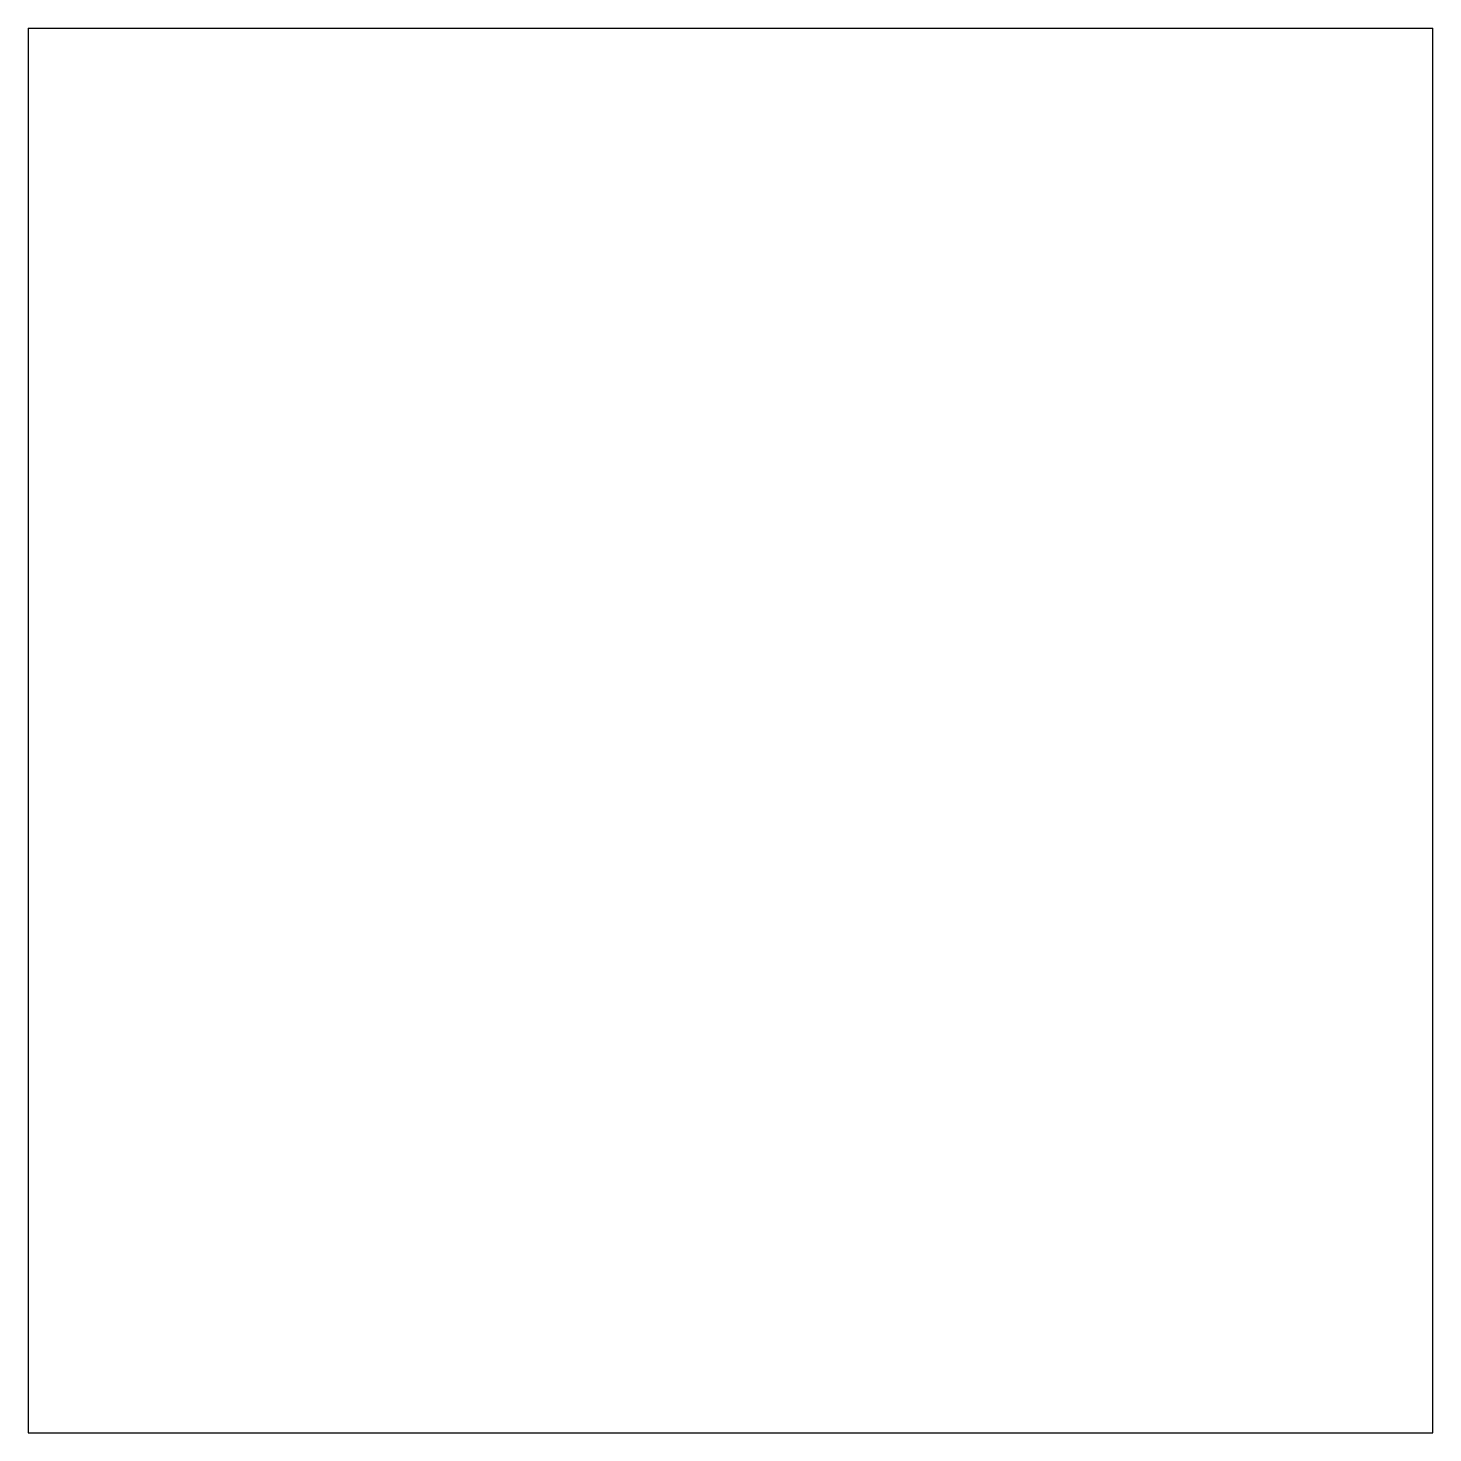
# Model space of a CAD drawing. Header units: millimetres. Extents: x 464.65 to 468.85, y -328.34 to -324.14.
import ezdxf

# ---------------------------------------------------------------- set-up
doc = ezdxf.new("R2010")
doc.units = ezdxf.units.MM
doc.layers.add('輪廓線', color=7, linetype='CONTINUOUS')

msp = doc.modelspace()

# ---------------------------------------------------------------- linework, layer by layer
at = {"layer": '輪廓線'}
for p, q in [((464.6518, -324.1363), (468.8518, -324.1363)), ((464.6518, -324.1363), (464.6518, -328.3363)), ((468.8518, -328.3363), (468.8518, -324.1363)), ((464.6518, -328.3363), (468.8518, -328.3363))]:
    msp.add_line(p, q, dxfattribs=at)

doc.saveas('drawing.dxf')
